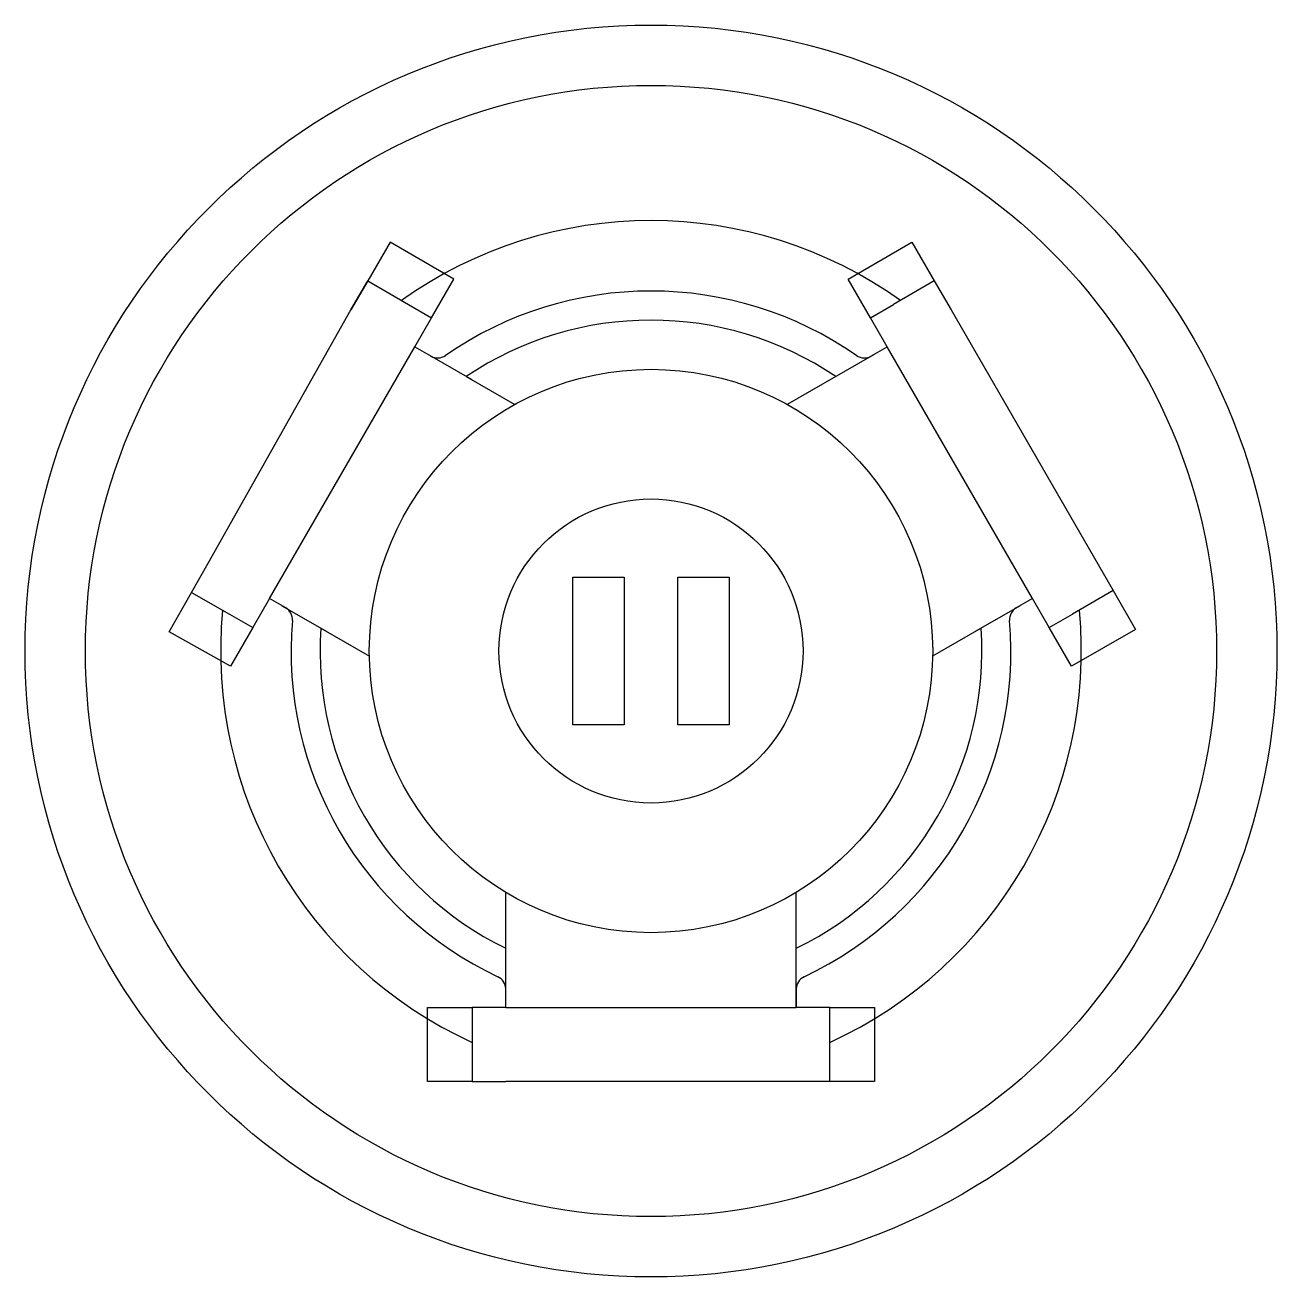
# Model space of a CAD drawing. Header units: millimetres. Extents: x -28 to 28, y -44 to 12.
import ezdxf

# ---------------------------------------------------------------- set-up
doc = ezdxf.new("R2010")
doc.units = ezdxf.units.MM
doc.layers.get('0').update_dxf_attribs({"linetype": 'CONTINUOUS'})

msp = doc.modelspace()

# ---------------------------------------------------------------- linework, layer by layer
for p, q in [((12.671, 0.524), (10.852, -0.525)), ((9.813, -1.125), (10.852, -0.525)), ((-19.813, -12.095), (-13.421, -0.774)), ((-10.563, -2.424), (-9.813, -1.125)), ((-17.063, -13.683), (-10.563, -2.424)), ((-10.563, -2.424), (-9.84, -2.841)), ((-8, -3.904), (-10, -2.749)), ((8, -3.904), (10, -2.749)), ((9.84, -2.841), (10.563, -2.424)), ((-8.265, -3.751), (-6.098, -5.002)), ((8.265, -3.751), (6.098, -5.002)), ((-20.56, -13.417), (-19.813, -12.095)), ((20.673, -13.329), (18.852, -14.381)), ((-17.063, -13.683), (-17.813, -14.982)), ((-16.34, -14.1), (-17.063, -13.683)), ((17.063, -13.683), (16.34, -14.1)), ((-16.506, -14.004), (-14.506, -15.159)), ((16.506, -14.004), (14.506, -15.159)), ((17.813, -14.982), (18.852, -14.381)), ((-14.765, -15.009), (-12.598, -16.261)), ((14.765, -15.009), (12.598, -16.261)), ((-6.5, -29.325), (-6.5, -26.822)), ((6.5, -29.325), (6.5, -26.822)), ((-6.5, -31.336), (-6.5, -29.026)), ((6.5, -31.978), (6.5, -29.026)), ((-6.5, -31.978), (-6.5, -31.144)), ((6.5, -31.144), (6.5, -31.978)), ((-6.5, -31.978), (-8, -31.978)), ((-6.5, -31.978), (6.5, -31.978)), ((8, -31.978), (6.5, -31.978)), ((-8, -35.278), (-6.5, -35.278)), ((6.5, -35.278), (-6.5, -35.278)), ((8, -35.278), (6.5, -35.278))]:
    msp.add_line(p, q)
for points in [[(-10.852, -0.525), (-9.813, -1.125), (-8.813, 0.607), (-11.672, 2.257), (-12.672, 0.524), (-13.421, -0.774), (-12.672, 0.524)], [(10.563, -2.424), (9.813, -1.125), (8.813, 0.607), (11.672, 2.256), (12.671, 0.524), (13.421, -0.774), (20.673, -13.329), (21.674, -15.061), (18.813, -16.713), (17.813, -14.982), (17.063, -13.683)], [(-3.5, -19.328), (-3.5, -12.728), (-1.2, -12.728), (-1.2, -19.328)], [(1.2, -12.728), (3.5, -12.728), (3.5, -19.328), (1.2, -19.328)], [(-18.852, -14.381), (-17.813, -14.982), (-18.813, -16.713), (-21.549, -15.169), (-20.56, -13.417)], [(-8, -31.978), (-8, -33.178), (-8, -35.278), (-10, -35.278), (-10, -31.978)], [(8, -33.178), (8, -31.978), (10, -31.978), (10, -35.278), (8, -35.278)]]:
    msp.add_lwpolyline(points, close=True)
for radius in [28, 25.3, 12.6, 6.8]:
    msp.add_circle((0, -16.028), radius)
for centre, radius, start, end in [((0, -16.028), 19.25, 54.555, 125.445), ((0, -16.028), 16.1, 55.1601, 124.8399), ((0, -16.028), 14.8, 56.0522, 123.9478), ((-9.54, -2.322), 0.6, 240, 304.8399), ((9.54, -2.322), 0.6, 235.1601, 300), ((0, -16.028), 19.25, 174.5665, 245.4439), ((-16.64, -14.619), 0.6, -4.8399, 60), ((0, -16.028), 19.25, -65.4439, 5.445), ((16.64, -14.619), 0.6, 120, 184.8399), ((0, -16.028), 16.1, 175.1601, 244.8399), ((0, -16.028), 14.8, 176.0522, 243.9478), ((0, -16.028), 14.8, -63.9478, 3.9478), ((0, -16.028), 16.1, -64.8399, 4.8399), ((-7.1, -31.144), 0.6, 0, 64.8399), ((7.1, -31.144), 0.6, 115.1601, 180)]:
    msp.add_arc(centre, radius, start, end)

doc.saveas('drawing.dxf')
